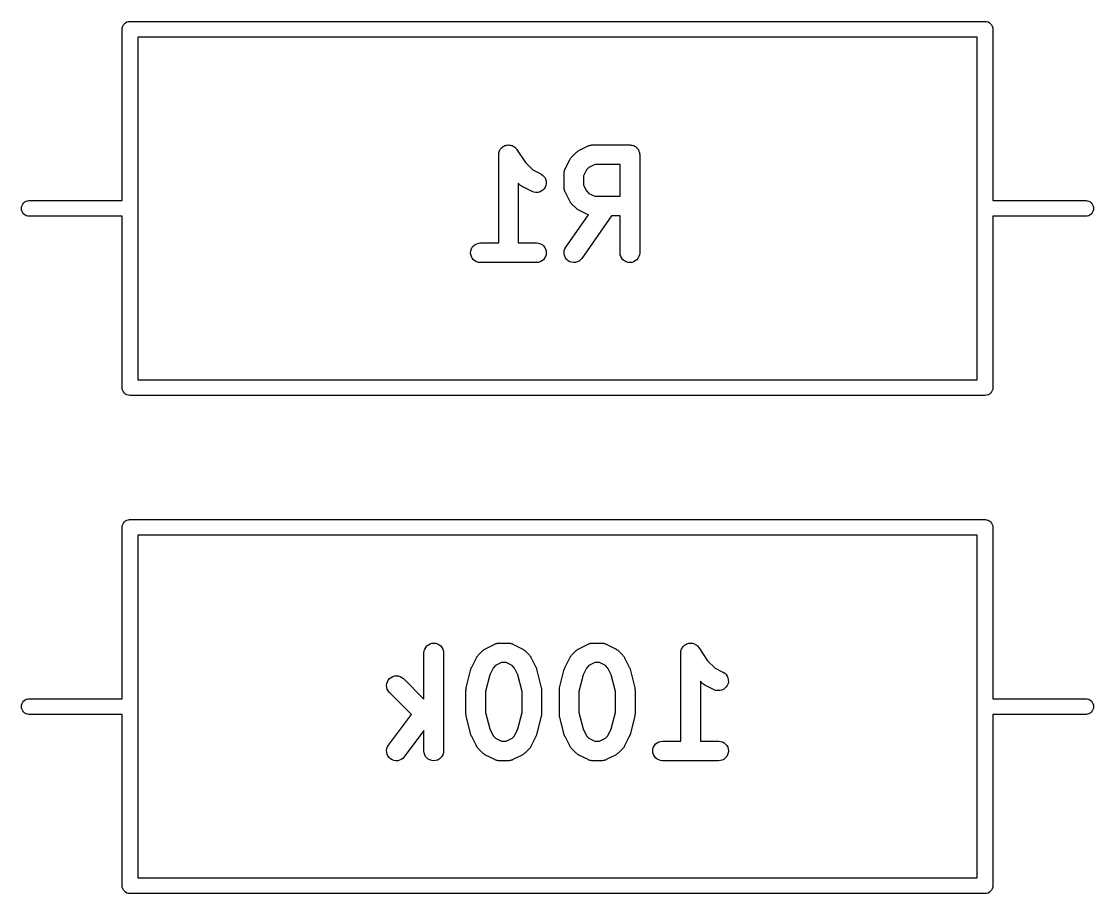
# Model space of a CAD drawing. Extents: x 19 to 116, y -142 to -17.
# Drawn here: x 50.51 to 58.71, y -125.89 to -119.22 of the extents above; entities that cross this region are included whole.
import ezdxf

# ---------------------------------------------------------------- set-up
doc = ezdxf.new("R2010")
doc.units = 0
doc.layers.add('BLACK', color=7, linetype='CONTINUOUS')

msp = doc.modelspace()

# ---------------------------------------------------------------- linework, layer by layer
at = {"layer": 'BLACK', "linetype": 'CONTINUOUS'}
for p, q in [((51.2974, -119.237), (51.3065, -119.23)), ((51.3065, -119.23), (51.3169, -119.224)), ((51.3169, -119.224), (51.3282, -119.221)), ((51.3282, -119.221), (51.3371, -119.22)), ((51.3371, -119.22), (51.3371, -119.22)), ((51.3371, -119.22), (51.34, -119.22)), ((51.34, -119.22), (51.3429, -119.22)), ((51.3429, -119.22), (57.8771, -119.22)), ((57.8771, -119.22), (57.88, -119.22)), ((57.88, -119.22), (57.8829, -119.22)), ((57.8829, -119.22), (57.8829, -119.22)), ((57.8829, -119.22), (57.8918, -119.221)), ((57.8918, -119.221), (57.9031, -119.224)), ((57.9031, -119.224), (57.9135, -119.23)), ((57.9135, -119.23), (57.9226, -119.237)), ((51.2797, -119.28), (51.2809, -119.268)), ((51.28, -119.283), (51.2797, -119.28)), ((51.28, -120.59), (51.28, -119.283)), ((51.2809, -119.268), (51.2843, -119.257)), ((51.2843, -119.257), (51.2899, -119.247)), ((51.2899, -119.247), (51.2974, -119.237)), ((57.9226, -119.237), (57.9301, -119.247)), ((57.9301, -119.247), (57.9357, -119.257)), ((57.9357, -119.257), (57.9391, -119.268)), ((57.9391, -119.268), (57.9403, -119.28)), ((57.9403, -119.28), (57.94, -119.283)), ((57.94, -119.283), (57.94, -120.59)), ((51.4, -119.34), (51.4, -120.647)), ((57.82, -119.34), (51.4, -119.34)), ((57.82, -120.647), (57.82, -119.34)), ((54.1616, -120.224), (54.1639, -120.216)), ((54.1639, -120.216), (54.166, -120.21)), ((54.166, -120.21), (54.166, -120.21)), ((54.166, -120.21), (54.1661, -120.21)), ((54.1661, -120.21), (54.1698, -120.203)), ((54.1698, -120.203), (54.173, -120.197)), ((54.173, -120.197), (54.1731, -120.197)), ((54.1731, -120.197), (54.1778, -120.191)), ((54.1731, -120.197), (54.1731, -120.197)), ((54.1778, -120.191), (54.1824, -120.186)), ((54.1824, -120.186), (54.1825, -120.186)), ((54.1825, -120.186), (54.1881, -120.181)), ((54.1825, -120.186), (54.1825, -120.186)), ((54.1881, -120.181), (54.1938, -120.177)), ((54.1938, -120.177), (54.1939, -120.177)), ((54.1939, -120.177), (54.2003, -120.173)), ((54.1939, -120.177), (54.1939, -120.177)), ((54.2003, -120.173), (54.2068, -120.17)), ((54.2068, -120.17), (54.2069, -120.17)), ((54.2069, -120.17), (54.2138, -120.168)), ((54.2069, -120.17), (54.2069, -120.17)), ((54.2138, -120.168), (54.2208, -120.166)), ((54.2208, -120.166), (54.2209, -120.166)), ((54.2209, -120.166), (54.2281, -120.165)), ((54.2209, -120.166), (54.2209, -120.166)), ((54.2281, -120.165), (54.2354, -120.164)), ((54.2354, -120.164), (54.2355, -120.164)), ((54.2355, -120.164), (54.2355, -120.164)), ((54.2355, -120.164), (54.2425, -120.165)), ((54.2425, -120.165), (54.25, -120.166)), ((54.25, -120.166), (54.25, -120.166)), ((54.25, -120.166), (54.2501, -120.166)), ((54.2501, -120.166), (54.2571, -120.168)), ((54.2571, -120.168), (54.264, -120.17)), ((54.264, -120.17), (54.264, -120.17)), ((54.264, -120.17), (54.2641, -120.17)), ((54.2641, -120.17), (54.2707, -120.174)), ((54.2707, -120.174), (54.2768, -120.177)), ((54.2768, -120.177), (54.2769, -120.177)), ((54.2769, -120.177), (54.2769, -120.177)), ((54.2769, -120.177), (54.2827, -120.182)), ((54.2827, -120.182), (54.2881, -120.186)), ((54.2881, -120.186), (54.2882, -120.186)), ((54.2882, -120.186), (54.2882, -120.186)), ((54.2882, -120.186), (54.2928, -120.192)), ((54.2928, -120.192), (54.2974, -120.198)), ((54.2974, -120.198), (54.3647, -120.299)), ((54.7541, -120.221), (54.7574, -120.219)), ((54.7574, -120.219), (54.7605, -120.216)), ((54.7605, -120.216), (54.7631, -120.214)), ((54.7631, -120.214), (54.7656, -120.212)), ((54.7656, -120.212), (54.7693, -120.21)), ((54.7693, -120.21), (54.7729, -120.208)), ((54.7729, -120.208), (54.8443, -120.172)), ((54.8443, -120.172), (54.8453, -120.172)), ((54.8453, -120.172), (54.8473, -120.171)), ((54.8473, -120.171), (54.8493, -120.17)), ((54.8493, -120.17), (54.8542, -120.168)), ((54.8542, -120.168), (54.859, -120.167)), ((54.859, -120.167), (54.8612, -120.166)), ((54.8612, -120.166), (54.8633, -120.166)), ((54.8633, -120.166), (54.8684, -120.165)), ((54.8684, -120.165), (54.8735, -120.164)), ((54.8735, -120.164), (54.8757, -120.164)), ((54.8757, -120.164), (54.8779, -120.164)), ((54.8779, -120.164), (55.1636, -120.164)), ((55.1636, -120.164), (55.1641, -120.164)), ((55.1641, -120.164), (55.1641, -120.164)), ((55.1641, -120.164), (55.1641, -120.164)), ((55.1641, -120.164), (55.1646, -120.164)), ((55.1646, -120.164), (55.1717, -120.165)), ((55.1717, -120.165), (55.1787, -120.166)), ((55.1787, -120.166), (55.1789, -120.166)), ((55.1789, -120.166), (55.1792, -120.166)), ((55.1792, -120.166), (55.1859, -120.168)), ((55.1859, -120.168), (55.1926, -120.17)), ((55.1926, -120.17), (55.1929, -120.17)), ((55.1929, -120.17), (55.1931, -120.17)), ((55.1931, -120.17), (55.1993, -120.174)), ((55.1993, -120.174), (55.2055, -120.177)), ((55.2055, -120.177), (55.2057, -120.177)), ((55.2057, -120.177), (55.2059, -120.177)), ((55.2059, -120.177), (55.2114, -120.182)), ((55.2114, -120.182), (55.2168, -120.186)), ((55.2168, -120.186), (55.217, -120.187)), ((55.217, -120.187), (55.2172, -120.187)), ((55.2172, -120.187), (55.2215, -120.192)), ((55.2215, -120.192), (55.226, -120.198)), ((55.226, -120.198), (55.2262, -120.198)), ((55.2262, -120.198), (55.2263, -120.198)), ((55.2263, -120.198), (55.2296, -120.204)), ((55.2296, -120.204), (55.2329, -120.211)), ((55.2329, -120.211), (55.233, -120.211)), ((55.233, -120.211), (55.2331, -120.211)), ((55.2331, -120.211), (55.2351, -120.218)), ((55.2351, -120.218), (55.2371, -120.225)), ((54.16, -120.238), (54.1608, -120.231)), ((54.16, -120.239), (54.16, -120.238)), ((54.16, -120.238), (54.16, -120.238)), ((54.16, -120.238), (54.16, -120.238)), ((54.16, -120.238), (54.16, -120.238)), ((54.16, -120.914), (54.16, -120.239)), ((54.1608, -120.231), (54.1616, -120.224)), ((54.1616, -120.224), (54.1616, -120.224)), ((54.1616, -120.224), (54.1616, -120.224)), ((54.3647, -120.299), (54.4223, -120.356)), ((54.6679, -120.349), (54.7036, -120.277)), ((54.7036, -120.277), (54.7041, -120.276)), ((54.7041, -120.276), (54.7064, -120.273)), ((54.7064, -120.273), (54.7084, -120.269)), ((54.7084, -120.269), (54.7104, -120.267)), ((54.7104, -120.267), (54.7121, -120.264)), ((54.7121, -120.264), (54.715, -120.261)), ((54.715, -120.261), (54.7177, -120.258)), ((54.7177, -120.258), (54.7534, -120.222)), ((54.7534, -120.222), (54.7541, -120.221)), ((55.2371, -120.225), (55.2372, -120.225)), ((55.2372, -120.225), (55.2372, -120.225)), ((55.2372, -120.225), (55.2379, -120.232)), ((55.2379, -120.232), (55.2386, -120.239)), ((55.2386, -120.239), (55.2386, -120.989)), ((54.4223, -120.356), (54.4828, -120.386)), ((54.66, -120.381), (54.6603, -120.379)), ((54.66, -120.382), (54.66, -120.381)), ((54.66, -120.489), (54.66, -120.382)), ((54.6602, -120.377), (54.6611, -120.372)), ((54.6603, -120.379), (54.6602, -120.377)), ((54.6611, -120.372), (54.6616, -120.367)), ((54.6616, -120.367), (54.6623, -120.364)), ((54.6623, -120.364), (54.6627, -120.362)), ((54.6627, -120.362), (54.6645, -120.357)), ((54.6645, -120.357), (54.6661, -120.353)), ((54.6661, -120.353), (54.6671, -120.351)), ((54.6671, -120.351), (54.6679, -120.349)), ((54.8324, -120.355), (54.81, -120.4)), ((54.8509, -120.337), (54.8324, -120.355)), ((54.8956, -120.314), (54.8509, -120.337)), ((55.0886, -120.314), (54.8956, -120.314)), ((55.0886, -120.557), (55.0886, -120.314)), ((54.3248, -120.471), (54.31, -120.456)), ((54.31, -120.456), (54.31, -120.914)), ((54.4828, -120.386), (54.4838, -120.387)), ((54.4838, -120.387), (54.496, -120.395)), ((54.496, -120.395), (54.5065, -120.405)), ((54.5065, -120.405), (54.5149, -120.417)), ((54.5149, -120.417), (54.5207, -120.431)), ((54.5207, -120.431), (54.5238, -120.445)), ((54.524, -120.46), (54.5215, -120.474)), ((54.5238, -120.445), (54.524, -120.46)), ((54.81, -120.4), (54.81, -120.472)), ((54.3281, -120.474), (54.3248, -120.471)), ((54.3311, -120.477), (54.3281, -120.474)), ((54.3337, -120.478), (54.3311, -120.477)), ((54.3361, -120.48), (54.3337, -120.478)), ((54.3398, -120.482), (54.3361, -120.48)), ((54.3434, -120.484), (54.3398, -120.482)), ((54.3443, -120.485), (54.3434, -120.484)), ((54.4157, -120.521), (54.3443, -120.485)), ((54.4294, -120.526), (54.4157, -120.521)), ((54.4438, -120.528), (54.4294, -120.526)), ((54.4585, -120.528), (54.4438, -120.528)), ((54.4728, -120.525), (54.4585, -120.528)), ((54.4861, -120.519), (54.4728, -120.525)), ((54.4981, -120.51), (54.4861, -120.519)), ((54.5083, -120.5), (54.4981, -120.51)), ((54.5161, -120.488), (54.5083, -120.5)), ((54.5215, -120.474), (54.5161, -120.488)), ((54.6602, -120.491), (54.66, -120.489)), ((54.6601, -120.494), (54.6602, -120.491)), ((54.6609, -120.499), (54.6601, -120.494)), ((54.6614, -120.504), (54.6609, -120.499)), ((54.6621, -120.506), (54.6614, -120.504)), ((54.6624, -120.508), (54.6621, -120.506)), ((54.6642, -120.513), (54.6624, -120.508)), ((54.6657, -120.518), (54.6642, -120.513)), ((54.6667, -120.52), (54.6657, -120.518)), ((54.6675, -120.522), (54.6667, -120.52)), ((54.6679, -120.523), (54.6675, -120.522)), ((54.7036, -120.594), (54.6679, -120.523)), ((54.81, -120.472), (54.8324, -120.516)), ((54.8324, -120.516), (54.8509, -120.535)), ((54.8509, -120.535), (54.8956, -120.557)), ((50.5109, -120.638), (50.5143, -120.627)), ((50.5143, -120.627), (50.5199, -120.617)), ((50.5199, -120.617), (50.5274, -120.607)), ((50.5274, -120.607), (50.5365, -120.6)), ((50.5365, -120.6), (50.5469, -120.594)), ((50.5469, -120.594), (50.5582, -120.591)), ((50.5582, -120.591), (50.5671, -120.59)), ((50.5671, -120.59), (51.28, -120.59)), ((54.7059, -120.598), (54.7036, -120.594)), ((54.7078, -120.602), (54.7059, -120.598)), ((54.7098, -120.604), (54.7078, -120.602)), ((54.7114, -120.607), (54.7098, -120.604)), ((54.7143, -120.61), (54.7114, -120.607)), ((54.7169, -120.613), (54.7143, -120.61)), ((54.7177, -120.614), (54.7169, -120.613)), ((54.7534, -120.649), (54.7177, -120.614)), ((54.8956, -120.557), (55.0886, -120.557)), ((57.94, -120.59), (58.6529, -120.59)), ((58.6529, -120.59), (58.6618, -120.591)), ((58.6618, -120.591), (58.6731, -120.594)), ((58.6731, -120.594), (58.6835, -120.6)), ((58.6835, -120.6), (58.6926, -120.607)), ((58.6926, -120.607), (58.7001, -120.617)), ((58.7001, -120.617), (58.7057, -120.627)), ((58.7057, -120.627), (58.7091, -120.638)), ((50.5097, -120.65), (50.5109, -120.638)), ((50.5109, -120.662), (50.5097, -120.65)), ((50.5143, -120.673), (50.5109, -120.662)), ((50.5199, -120.683), (50.5143, -120.673)), ((50.5274, -120.693), (50.5199, -120.683)), ((50.5365, -120.7), (50.5274, -120.693)), ((50.5469, -120.706), (50.5365, -120.7)), ((50.5582, -120.709), (50.5469, -120.706)), ((50.5671, -120.71), (50.5582, -120.709)), ((51.28, -120.71), (50.5671, -120.71)), ((51.28, -122.017), (51.28, -120.71)), ((51.4, -120.647), (51.4003, -120.65)), ((51.4003, -120.65), (51.4, -120.653)), ((51.4, -120.653), (51.4, -121.96)), ((54.6736, -120.946), (54.846, -120.7)), ((54.7567, -120.652), (54.7534, -120.649)), ((54.7597, -120.655), (54.7567, -120.652)), ((54.7623, -120.657), (54.7597, -120.655)), ((54.7647, -120.659), (54.7623, -120.657)), ((54.7684, -120.661), (54.7647, -120.659)), ((54.772, -120.663), (54.7684, -120.661)), ((54.7729, -120.664), (54.772, -120.663)), ((54.8443, -120.699), (54.7729, -120.664)), ((55.024, -120.707), (54.7964, -121.032)), ((54.846, -120.7), (54.8443, -120.699)), ((55.0886, -120.707), (55.024, -120.707)), ((55.0886, -120.989), (55.0886, -120.707)), ((57.8197, -120.65), (57.82, -120.647)), ((57.82, -120.653), (57.8197, -120.65)), ((57.82, -121.96), (57.82, -120.653)), ((58.6529, -120.71), (57.94, -120.71)), ((57.94, -120.71), (57.94, -122.017)), ((58.6618, -120.709), (58.6529, -120.71)), ((58.6731, -120.706), (58.6618, -120.709)), ((58.6835, -120.7), (58.6731, -120.706)), ((58.6926, -120.693), (58.6835, -120.7)), ((58.7001, -120.683), (58.6926, -120.693)), ((58.7057, -120.673), (58.7001, -120.683)), ((58.7091, -120.662), (58.7057, -120.673)), ((58.7091, -120.638), (58.7103, -120.65)), ((58.7103, -120.65), (58.7091, -120.662)), ((53.9516, -120.96), (53.9585, -120.947)), ((53.9585, -120.947), (53.9679, -120.936)), ((53.9679, -120.936), (53.9792, -120.927)), ((53.9792, -120.927), (53.9921, -120.92)), ((53.9921, -120.92), (54.0061, -120.916)), ((54.0061, -120.916), (54.0207, -120.914)), ((54.0207, -120.914), (54.16, -120.914)), ((54.31, -120.914), (54.4493, -120.914)), ((54.4493, -120.914), (54.4503, -120.914)), ((54.4503, -120.914), (54.4649, -120.916)), ((54.4649, -120.916), (54.4788, -120.92)), ((54.4788, -120.92), (54.4917, -120.927)), ((54.4917, -120.927), (54.5029, -120.937)), ((54.5029, -120.937), (54.512, -120.948)), ((54.512, -120.948), (54.5188, -120.961)), ((54.6664, -120.959), (54.6736, -120.946)), ((53.9457, -120.989), (53.9472, -120.974)), ((53.947, -121.003), (53.9457, -120.989)), ((53.9512, -121.017), (53.947, -121.003)), ((53.9472, -120.974), (53.9516, -120.96)), ((53.958, -121.03), (53.9512, -121.017)), ((53.9671, -121.042), (53.958, -121.03)), ((54.5115, -121.031), (54.5021, -121.043)), ((54.5184, -121.018), (54.5115, -121.031)), ((54.5228, -121.004), (54.5184, -121.018)), ((54.5188, -120.961), (54.523, -120.975)), ((54.5243, -120.99), (54.5228, -121.004)), ((54.523, -120.975), (54.5243, -120.99)), ((54.66, -120.987), (54.6618, -120.973)), ((54.6611, -121.002), (54.66, -120.987)), ((54.665, -121.016), (54.6611, -121.002)), ((54.6618, -120.973), (54.6664, -120.959)), ((54.6715, -121.029), (54.665, -121.016)), ((54.6805, -121.041), (54.6715, -121.029)), ((54.7958, -121.033), (54.7862, -121.044)), ((54.7964, -121.032), (54.7958, -121.033)), ((55.09, -121.004), (55.0886, -120.989)), ((55.0942, -121.018), (55.09, -121.004)), ((55.1011, -121.031), (55.0942, -121.018)), ((55.1104, -121.042), (55.1011, -121.031)), ((55.2255, -121.032), (55.216, -121.043)), ((55.2325, -121.019), (55.2255, -121.032)), ((55.2369, -121.005), (55.2325, -121.019)), ((55.2386, -120.99), (55.2369, -121.005)), ((55.2386, -120.989), (55.2386, -120.99)), ((53.9783, -121.051), (53.9671, -121.042)), ((53.9912, -121.058), (53.9783, -121.051)), ((54.0051, -121.063), (53.9912, -121.058)), ((54.0197, -121.064), (54.0051, -121.063)), ((54.0207, -121.064), (54.0197, -121.064)), ((54.4493, -121.064), (54.0207, -121.064)), ((54.4639, -121.063), (54.4493, -121.064)), ((54.4779, -121.059), (54.4639, -121.063)), ((54.4908, -121.052), (54.4779, -121.059)), ((54.5021, -121.043), (54.4908, -121.052)), ((54.6916, -121.05), (54.6805, -121.041)), ((54.7043, -121.058), (54.6916, -121.05)), ((54.7181, -121.062), (54.7043, -121.058)), ((54.7327, -121.064), (54.7181, -121.062)), ((54.7473, -121.063), (54.7327, -121.064)), ((54.7614, -121.059), (54.7473, -121.063)), ((54.7745, -121.053), (54.7614, -121.059)), ((54.7862, -121.044), (54.7745, -121.053)), ((55.1216, -121.051), (55.1104, -121.042)), ((55.1345, -121.058), (55.1216, -121.051)), ((55.1485, -121.063), (55.1345, -121.058)), ((55.163, -121.064), (55.1485, -121.063)), ((55.1776, -121.063), (55.163, -121.064)), ((55.1917, -121.059), (55.1776, -121.063)), ((55.2046, -121.052), (55.1917, -121.059)), ((55.216, -121.043), (55.2046, -121.052)), ((51.2797, -122.02), (51.28, -122.017)), ((51.2809, -122.032), (51.2797, -122.02)), ((51.4, -121.96), (57.82, -121.96)), ((57.94, -122.023), (57.9391, -122.032)), ((57.94, -122.017), (57.9403, -122.02)), ((57.9403, -122.02), (57.94, -122.023)), ((57.94, -122.023), (57.94, -122.023)), ((51.2843, -122.043), (51.2809, -122.032)), ((51.2884, -122.051), (51.2843, -122.043)), ((51.2899, -122.053), (51.2884, -122.051)), ((51.2974, -122.063), (51.2899, -122.053)), ((51.3065, -122.07), (51.2974, -122.063)), ((51.3169, -122.076), (51.3065, -122.07)), ((51.3282, -122.079), (51.3169, -122.076)), ((51.34, -122.08), (51.3282, -122.079)), ((51.3429, -122.08), (51.34, -122.08)), ((57.8771, -122.08), (51.3429, -122.08)), ((57.88, -122.08), (57.8771, -122.08)), ((57.8918, -122.079), (57.88, -122.08)), ((57.9031, -122.076), (57.8918, -122.079)), ((57.9135, -122.07), (57.9031, -122.076)), ((57.9226, -122.063), (57.9135, -122.07)), ((57.9301, -122.053), (57.9226, -122.063)), ((57.9357, -122.043), (57.9301, -122.053)), ((57.9391, -122.032), (57.9357, -122.043)), ((51.2797, -123.09), (51.2809, -123.078)), ((51.28, -123.093), (51.2797, -123.09)), ((51.2809, -123.078), (51.2843, -123.067)), ((51.2843, -123.067), (51.2899, -123.057)), ((51.2899, -123.057), (51.2974, -123.047)), ((51.2974, -123.047), (51.3065, -123.04)), ((51.3065, -123.04), (51.3169, -123.034)), ((51.3169, -123.034), (51.3282, -123.031)), ((51.3282, -123.031), (51.3371, -123.03)), ((51.3371, -123.03), (51.3371, -123.03)), ((51.3371, -123.03), (51.34, -123.03)), ((51.34, -123.03), (51.3429, -123.03)), ((51.3429, -123.03), (57.8771, -123.03)), ((57.8771, -123.03), (57.88, -123.03)), ((57.88, -123.03), (57.8829, -123.03)), ((57.8829, -123.03), (57.8829, -123.03)), ((57.8829, -123.03), (57.8918, -123.031)), ((57.8918, -123.031), (57.9031, -123.034)), ((57.9031, -123.034), (57.9118, -123.039)), ((57.9118, -123.039), (57.9135, -123.04)), ((57.9135, -123.04), (57.9226, -123.047)), ((57.9226, -123.047), (57.9301, -123.057)), ((57.9301, -123.057), (57.9357, -123.067)), ((57.9357, -123.067), (57.9391, -123.078)), ((57.9391, -123.078), (57.9395, -123.082)), ((57.9395, -123.082), (57.9403, -123.09)), ((57.9403, -123.09), (57.94, -123.093)), ((51.28, -124.4), (51.28, -123.093)), ((51.4, -123.15), (51.4, -124.457)), ((57.82, -123.15), (51.4, -123.15)), ((57.82, -124.457), (57.82, -123.15)), ((57.94, -123.093), (57.94, -124.4)), ((53.6111, -123.996), (53.6225, -123.987)), ((53.6225, -123.987), (53.6355, -123.98)), ((53.6355, -123.98), (53.6495, -123.976)), ((53.6495, -123.976), (53.6641, -123.974)), ((53.6641, -123.974), (53.6787, -123.976)), ((53.6787, -123.976), (53.6926, -123.98)), ((53.6926, -123.98), (53.7055, -123.987)), ((53.7055, -123.987), (53.7168, -123.996)), ((54.0586, -124.018), (54.13, -123.982)), ((54.13, -123.982), (54.131, -123.982)), ((54.131, -123.982), (54.133, -123.981)), ((54.133, -123.981), (54.135, -123.98)), ((54.135, -123.98), (54.1399, -123.978)), ((54.1399, -123.978), (54.1447, -123.977)), ((54.1447, -123.977), (54.1469, -123.976)), ((54.1469, -123.976), (54.149, -123.976)), ((54.149, -123.976), (54.1541, -123.975)), ((54.1541, -123.975), (54.1592, -123.974)), ((54.1592, -123.974), (54.1614, -123.974)), ((54.1614, -123.974), (54.1636, -123.974)), ((54.1636, -123.974), (54.235, -123.974)), ((54.235, -123.974), (54.236, -123.974)), ((54.236, -123.974), (54.2382, -123.975)), ((54.2382, -123.975), (54.2404, -123.974)), ((54.2404, -123.974), (54.2455, -123.975)), ((54.2455, -123.975), (54.2506, -123.976)), ((54.2506, -123.976), (54.2527, -123.977)), ((54.2527, -123.977), (54.2549, -123.977)), ((54.2549, -123.977), (54.2597, -123.979)), ((54.2597, -123.979), (54.2645, -123.98)), ((54.2645, -123.98), (54.2665, -123.981)), ((54.2665, -123.981), (54.2685, -123.982)), ((54.2685, -123.982), (54.34, -124.018)), ((54.7729, -124.018), (54.8443, -123.982)), ((54.8443, -123.982), (54.8453, -123.982)), ((54.8453, -123.982), (54.8473, -123.981)), ((54.8473, -123.981), (54.8493, -123.98)), ((54.8493, -123.98), (54.8542, -123.978)), ((54.8542, -123.978), (54.859, -123.977)), ((54.859, -123.977), (54.8612, -123.976)), ((54.8612, -123.976), (54.8633, -123.976)), ((54.8633, -123.976), (54.8684, -123.975)), ((54.8684, -123.975), (54.8735, -123.974)), ((54.8735, -123.974), (54.8757, -123.974)), ((54.8757, -123.974), (54.8779, -123.974)), ((54.8779, -123.974), (54.9493, -123.974)), ((54.9493, -123.974), (54.9503, -123.974)), ((54.9503, -123.974), (54.9525, -123.975)), ((54.9525, -123.975), (54.9547, -123.974)), ((54.9547, -123.974), (54.9598, -123.975)), ((54.9598, -123.975), (54.9649, -123.976)), ((54.9649, -123.976), (54.967, -123.977)), ((54.967, -123.977), (54.9692, -123.977)), ((54.9692, -123.977), (54.974, -123.979)), ((54.974, -123.979), (54.9788, -123.98)), ((54.9788, -123.98), (54.9808, -123.981)), ((54.9808, -123.981), (54.9828, -123.982)), ((54.9828, -123.982), (55.0543, -124.018)), ((55.5754, -123.996), (55.5809, -123.991)), ((55.5809, -123.991), (55.5867, -123.987)), ((55.5867, -123.987), (55.5867, -123.987)), ((55.5867, -123.987), (55.5868, -123.987)), ((55.5868, -123.987), (55.5931, -123.983)), ((55.5931, -123.983), (55.5997, -123.98)), ((55.5997, -123.98), (55.5997, -123.98)), ((55.5997, -123.98), (55.5998, -123.98)), ((55.5998, -123.98), (55.6067, -123.978)), ((55.6067, -123.978), (55.6137, -123.976)), ((55.6137, -123.976), (55.6137, -123.976)), ((55.6137, -123.976), (55.6138, -123.976)), ((55.6138, -123.976), (55.6209, -123.975)), ((55.6209, -123.975), (55.6283, -123.974)), ((55.6283, -123.974), (55.6284, -123.974)), ((55.6283, -123.974), (55.6283, -123.974)), ((55.6284, -123.974), (55.6354, -123.975)), ((55.6354, -123.975), (55.6428, -123.976)), ((55.6428, -123.976), (55.6429, -123.976)), ((55.6429, -123.976), (55.6429, -123.976)), ((55.6429, -123.976), (55.6499, -123.978)), ((55.6499, -123.978), (55.6568, -123.98)), ((55.6568, -123.98), (55.6569, -123.98)), ((55.6569, -123.98), (55.6569, -123.98)), ((55.6569, -123.98), (55.6636, -123.984)), ((55.6636, -123.984), (55.6697, -123.987)), ((55.6697, -123.987), (55.6697, -123.987)), ((55.6697, -123.987), (55.6698, -123.987)), ((55.6698, -123.987), (55.6755, -123.992)), ((55.6755, -123.992), (55.681, -123.996)), ((53.5886, -124.048), (53.5902, -124.034)), ((53.5886, -124.049), (53.5886, -124.048)), ((53.5886, -124.404), (53.5886, -124.049)), ((53.5902, -124.034), (53.5946, -124.02)), ((53.5946, -124.02), (53.6017, -124.007)), ((53.6017, -124.007), (53.6111, -123.996)), ((53.7168, -123.996), (53.726, -124.008)), ((53.726, -124.008), (53.7329, -124.021)), ((53.7329, -124.021), (53.7371, -124.035)), ((53.7371, -124.035), (53.7386, -124.049)), ((53.7386, -124.049), (53.7386, -124.799)), ((53.9961, -124.077), (53.9978, -124.074)), ((53.9978, -124.074), (54.0007, -124.071)), ((54.0007, -124.071), (54.0034, -124.068)), ((54.0034, -124.068), (54.0391, -124.032)), ((54.0391, -124.032), (54.0399, -124.031)), ((54.0399, -124.031), (54.0431, -124.029)), ((54.0431, -124.029), (54.0462, -124.026)), ((54.0462, -124.026), (54.0489, -124.024)), ((54.0489, -124.024), (54.0513, -124.022)), ((54.0513, -124.022), (54.055, -124.02)), ((54.055, -124.02), (54.0586, -124.018)), ((54.34, -124.018), (54.3409, -124.018)), ((54.3409, -124.018), (54.3444, -124.021)), ((54.3444, -124.021), (54.3481, -124.023)), ((54.3481, -124.023), (54.3506, -124.025)), ((54.3506, -124.025), (54.3532, -124.026)), ((54.3532, -124.026), (54.3562, -124.029)), ((54.3562, -124.029), (54.3595, -124.032)), ((54.3595, -124.032), (54.3952, -124.068)), ((54.3952, -124.068), (54.3959, -124.068)), ((54.3959, -124.068), (54.3985, -124.072)), ((54.3985, -124.072), (54.4014, -124.075)), ((54.4014, -124.075), (54.4031, -124.077)), ((54.7104, -124.077), (54.7121, -124.074)), ((54.7121, -124.074), (54.715, -124.071)), ((54.715, -124.071), (54.7177, -124.068)), ((54.7177, -124.068), (54.7534, -124.032)), ((54.7534, -124.032), (54.7541, -124.031)), ((54.7541, -124.031), (54.7574, -124.029)), ((54.7574, -124.029), (54.7605, -124.026)), ((54.7605, -124.026), (54.7631, -124.024)), ((54.7631, -124.024), (54.7656, -124.022)), ((54.7656, -124.022), (54.7693, -124.02)), ((54.7693, -124.02), (54.7729, -124.018)), ((55.0543, -124.018), (55.0552, -124.018)), ((55.0552, -124.018), (55.0587, -124.021)), ((55.0587, -124.021), (55.0624, -124.023)), ((55.0624, -124.023), (55.0648, -124.025)), ((55.0648, -124.025), (55.0675, -124.026)), ((55.0675, -124.026), (55.0705, -124.029)), ((55.0705, -124.029), (55.0737, -124.032)), ((55.0737, -124.032), (55.1095, -124.068)), ((55.1095, -124.068), (55.1102, -124.068)), ((55.1102, -124.068), (55.1128, -124.072)), ((55.1128, -124.072), (55.1157, -124.075)), ((55.1157, -124.075), (55.1174, -124.077)), ((55.5529, -124.048), (55.5537, -124.041)), ((55.5529, -124.049), (55.5529, -124.048)), ((55.5529, -124.048), (55.5529, -124.048)), ((55.5529, -124.048), (55.5529, -124.048)), ((55.5529, -124.048), (55.5529, -124.048)), ((55.5529, -124.724), (55.5529, -124.049)), ((55.5537, -124.041), (55.5545, -124.034)), ((55.5545, -124.034), (55.5568, -124.026)), ((55.5545, -124.034), (55.5545, -124.034)), ((55.5545, -124.034), (55.5545, -124.034)), ((55.5568, -124.026), (55.5589, -124.02)), ((55.5589, -124.02), (55.5626, -124.013)), ((55.5589, -124.02), (55.5589, -124.02)), ((55.5589, -124.02), (55.5589, -124.02)), ((55.5626, -124.013), (55.5659, -124.007)), ((55.5659, -124.007), (55.5659, -124.007)), ((55.5659, -124.007), (55.566, -124.007)), ((55.566, -124.007), (55.5706, -124.001)), ((55.5706, -124.001), (55.5753, -123.996)), ((55.5753, -123.996), (55.5753, -123.996)), ((55.5753, -123.996), (55.5754, -123.996)), ((55.681, -123.996), (55.681, -123.996)), ((55.681, -123.996), (55.6811, -123.996)), ((55.6811, -123.996), (55.6857, -124.002)), ((55.6857, -124.002), (55.6903, -124.008)), ((55.6903, -124.008), (55.7576, -124.109)), ((53.9536, -124.159), (53.9893, -124.087)), ((53.9893, -124.087), (53.9898, -124.086)), ((53.9898, -124.086), (53.9921, -124.083)), ((53.9921, -124.083), (53.9941, -124.079)), ((53.9941, -124.079), (53.9961, -124.077)), ((54.1366, -124.147), (54.1181, -124.165)), ((54.1813, -124.124), (54.1366, -124.147)), ((54.2173, -124.124), (54.1813, -124.124)), ((54.262, -124.147), (54.2173, -124.124)), ((54.2805, -124.165), (54.262, -124.147)), ((54.4031, -124.077), (54.405, -124.08)), ((54.405, -124.08), (54.407, -124.084)), ((54.407, -124.084), (54.4092, -124.087)), ((54.4092, -124.087), (54.4449, -124.159)), ((54.6679, -124.159), (54.7036, -124.087)), ((54.7036, -124.087), (54.7041, -124.086)), ((54.7041, -124.086), (54.7064, -124.083)), ((54.7064, -124.083), (54.7084, -124.079)), ((54.7084, -124.079), (54.7104, -124.077)), ((54.8509, -124.147), (54.8324, -124.165)), ((54.8956, -124.124), (54.8509, -124.147)), ((54.9316, -124.124), (54.8956, -124.124)), ((54.9763, -124.147), (54.9316, -124.124)), ((54.9948, -124.165), (54.9763, -124.147)), ((55.1174, -124.077), (55.1193, -124.08)), ((55.1193, -124.08), (55.1213, -124.084)), ((55.1213, -124.084), (55.1235, -124.087)), ((55.1235, -124.087), (55.1592, -124.159)), ((55.7576, -124.109), (55.8151, -124.166)), ((53.3252, -124.246), (53.3366, -124.237)), ((53.3366, -124.237), (53.3495, -124.23)), ((53.3495, -124.23), (53.3635, -124.226)), ((53.3635, -124.226), (53.3781, -124.224)), ((53.3781, -124.224), (53.3927, -124.226)), ((53.3927, -124.226), (53.4067, -124.23)), ((53.4067, -124.23), (53.4196, -124.237)), ((53.4196, -124.237), (53.4309, -124.246)), ((53.9122, -124.317), (53.948, -124.174)), ((53.948, -124.174), (53.9482, -124.173)), ((53.9482, -124.173), (53.9483, -124.173)), ((53.9483, -124.173), (53.9484, -124.172)), ((53.9484, -124.172), (53.9509, -124.166)), ((53.9509, -124.166), (53.9533, -124.159)), ((53.9533, -124.159), (53.9535, -124.159)), ((53.9535, -124.159), (53.9536, -124.159)), ((54.0915, -124.218), (54.06, -124.344)), ((54.1181, -124.165), (54.0915, -124.218)), ((54.3071, -124.218), (54.2805, -124.165)), ((54.3386, -124.344), (54.3071, -124.218)), ((54.4449, -124.159), (54.4454, -124.16)), ((54.4454, -124.16), (54.4455, -124.16)), ((54.4455, -124.16), (54.4457, -124.16)), ((54.4457, -124.16), (54.4481, -124.167)), ((54.4481, -124.167), (54.4504, -124.173)), ((54.4504, -124.173), (54.4505, -124.174)), ((54.4505, -124.174), (54.4506, -124.174)), ((54.4506, -124.174), (54.4863, -124.317)), ((54.6265, -124.317), (54.6622, -124.174)), ((54.6622, -124.174), (54.6625, -124.173)), ((54.6625, -124.173), (54.6626, -124.173)), ((54.6626, -124.173), (54.6627, -124.172)), ((54.6627, -124.172), (54.6652, -124.166)), ((54.6652, -124.166), (54.6676, -124.159)), ((54.6676, -124.159), (54.6678, -124.159)), ((54.6678, -124.159), (54.6679, -124.159)), ((54.8058, -124.218), (54.7743, -124.344)), ((54.8324, -124.165), (54.8058, -124.218)), ((55.0214, -124.218), (54.9948, -124.165)), ((55.0529, -124.344), (55.0214, -124.218)), ((55.1592, -124.159), (55.1597, -124.16)), ((55.1597, -124.16), (55.1598, -124.16)), ((55.1598, -124.16), (55.16, -124.16)), ((55.16, -124.16), (55.1623, -124.167)), ((55.1623, -124.167), (55.1647, -124.173)), ((55.1647, -124.173), (55.1648, -124.174)), ((55.1648, -124.174), (55.1649, -124.174)), ((55.1649, -124.174), (55.2006, -124.317)), ((55.8151, -124.166), (55.8757, -124.196)), ((55.8757, -124.196), (55.8766, -124.197)), ((55.8766, -124.197), (55.8889, -124.205)), ((55.8889, -124.205), (55.8994, -124.215)), ((55.8994, -124.215), (55.9077, -124.227)), ((55.9077, -124.227), (55.9135, -124.241)), ((53.3029, -124.298), (53.3044, -124.284)), ((53.3041, -124.313), (53.3029, -124.298)), ((53.3082, -124.327), (53.3041, -124.313)), ((53.3044, -124.284), (53.3088, -124.27)), ((53.3088, -124.27), (53.3158, -124.257)), ((53.3158, -124.257), (53.3252, -124.246)), ((53.4309, -124.246), (53.5886, -124.404)), ((53.911, -124.325), (53.9116, -124.319)), ((53.9116, -124.319), (53.912, -124.318)), ((53.912, -124.318), (53.9122, -124.317)), ((54.4863, -124.317), (54.4866, -124.318)), ((54.4866, -124.318), (54.4868, -124.319)), ((54.4868, -124.319), (54.4871, -124.32)), ((54.4871, -124.32), (54.4877, -124.326)), ((54.6253, -124.325), (54.6259, -124.319)), ((54.6259, -124.319), (54.6263, -124.318)), ((54.6263, -124.318), (54.6265, -124.317)), ((55.2006, -124.317), (55.2009, -124.318)), ((55.2009, -124.318), (55.201, -124.319)), ((55.201, -124.319), (55.2014, -124.32)), ((55.2014, -124.32), (55.202, -124.326)), ((55.7177, -124.281), (55.7029, -124.266)), ((55.7029, -124.266), (55.7029, -124.724)), ((55.7209, -124.284), (55.7177, -124.281)), ((55.724, -124.286), (55.7209, -124.284)), ((55.7266, -124.288), (55.724, -124.286)), ((55.729, -124.29), (55.7266, -124.288)), ((55.7327, -124.292), (55.729, -124.29)), ((55.7362, -124.294), (55.7327, -124.292)), ((55.7372, -124.295), (55.7362, -124.294)), ((55.8086, -124.331), (55.7372, -124.295)), ((55.891, -124.32), (55.879, -124.329)), ((55.9011, -124.31), (55.891, -124.32)), ((55.909, -124.298), (55.9011, -124.31)), ((55.9143, -124.284), (55.909, -124.298)), ((55.9135, -124.241), (55.9166, -124.255)), ((55.9169, -124.27), (55.9143, -124.284)), ((55.9166, -124.255), (55.9169, -124.27)), ((50.5469, -124.404), (50.5582, -124.401)), ((50.5582, -124.401), (50.5671, -124.4)), ((50.5671, -124.4), (51.28, -124.4)), ((53.315, -124.34), (53.3082, -124.327)), ((53.3241, -124.352), (53.315, -124.34)), ((53.3248, -124.352), (53.3241, -124.352)), ((53.4931, -124.521), (53.3248, -124.352)), ((53.91, -124.334), (53.9102, -124.333)), ((53.91, -124.335), (53.91, -124.334)), ((53.91, -124.514), (53.91, -124.335)), ((53.9101, -124.331), (53.911, -124.325)), ((53.9102, -124.333), (53.9101, -124.331)), ((54.06, -124.344), (54.06, -124.504)), ((54.3386, -124.504), (54.3386, -124.344)), ((54.4877, -124.326), (54.4885, -124.332)), ((54.4885, -124.332), (54.4884, -124.334)), ((54.4884, -124.334), (54.4886, -124.335)), ((54.4886, -124.335), (54.4886, -124.514)), ((54.6243, -124.334), (54.6244, -124.333)), ((54.6243, -124.335), (54.6243, -124.334)), ((54.6243, -124.514), (54.6243, -124.335)), ((54.6244, -124.331), (54.6253, -124.325)), ((54.6244, -124.333), (54.6244, -124.331)), ((54.7743, -124.344), (54.7743, -124.504)), ((55.0529, -124.504), (55.0529, -124.344)), ((55.202, -124.326), (55.2028, -124.332)), ((55.2028, -124.332), (55.2027, -124.334)), ((55.2027, -124.334), (55.2029, -124.335)), ((55.2029, -124.335), (55.2029, -124.514)), ((55.8223, -124.336), (55.8086, -124.331)), ((55.8367, -124.338), (55.8223, -124.336)), ((55.8513, -124.338), (55.8367, -124.338)), ((55.8656, -124.335), (55.8513, -124.338)), ((55.879, -124.329), (55.8656, -124.335)), ((57.94, -124.4), (58.6529, -124.4)), ((58.6529, -124.4), (58.6618, -124.401)), ((58.6618, -124.401), (58.6731, -124.404)), ((50.5097, -124.46), (50.5109, -124.448)), ((50.5109, -124.472), (50.5097, -124.46)), ((50.5109, -124.448), (50.5143, -124.437)), ((50.5143, -124.483), (50.5109, -124.472)), ((50.5143, -124.437), (50.5199, -124.427)), ((50.5199, -124.493), (50.5143, -124.483)), ((50.5199, -124.427), (50.5274, -124.417)), ((50.5274, -124.417), (50.5365, -124.41)), ((50.5365, -124.41), (50.5469, -124.404)), ((51.4, -124.457), (51.4003, -124.46)), ((51.4003, -124.46), (51.4, -124.463)), ((51.4, -124.463), (51.4, -125.77)), ((57.8197, -124.46), (57.82, -124.457)), ((57.82, -124.463), (57.8197, -124.46)), ((57.82, -125.77), (57.82, -124.463)), ((58.6731, -124.404), (58.6835, -124.41)), ((58.6835, -124.41), (58.6926, -124.417)), ((58.6926, -124.417), (58.7001, -124.427)), ((58.7001, -124.427), (58.7057, -124.437)), ((58.7057, -124.483), (58.7001, -124.493)), ((58.7057, -124.437), (58.7091, -124.448)), ((58.7091, -124.472), (58.7057, -124.483)), ((58.7091, -124.448), (58.7103, -124.46)), ((58.7103, -124.46), (58.7091, -124.472)), ((50.5274, -124.503), (50.5199, -124.493)), ((50.5365, -124.51), (50.5274, -124.503)), ((50.5469, -124.516), (50.5365, -124.51)), ((50.5582, -124.519), (50.5469, -124.516)), ((50.5671, -124.52), (50.5582, -124.519)), ((51.28, -124.52), (50.5671, -124.52)), ((51.28, -125.827), (51.28, -124.52)), ((53.3179, -124.754), (53.4931, -124.521)), ((53.9101, -124.515), (53.91, -124.514)), ((53.91, -124.516), (53.9101, -124.515)), ((53.9108, -124.522), (53.91, -124.516)), ((53.9114, -124.528), (53.9108, -124.522)), ((53.9118, -124.529), (53.9114, -124.528)), ((53.912, -124.531), (53.9118, -124.529)), ((53.9122, -124.532), (53.912, -124.531)), ((53.948, -124.675), (53.9122, -124.532)), ((54.06, -124.504), (54.0915, -124.63)), ((54.3071, -124.63), (54.3386, -124.504)), ((54.4863, -124.532), (54.4506, -124.675)), ((54.4865, -124.53), (54.4863, -124.532)), ((54.4869, -124.529), (54.4865, -124.53)), ((54.4876, -124.523), (54.4869, -124.529)), ((54.4885, -124.517), (54.4876, -124.523)), ((54.4886, -124.515), (54.4884, -124.516)), ((54.4884, -124.516), (54.4885, -124.517)), ((54.4886, -124.514), (54.4886, -124.515)), ((54.6244, -124.515), (54.6243, -124.514)), ((54.6243, -124.516), (54.6244, -124.515)), ((54.6251, -124.522), (54.6243, -124.516)), ((54.6257, -124.528), (54.6251, -124.522)), ((54.6261, -124.529), (54.6257, -124.528)), ((54.6263, -124.531), (54.6261, -124.529)), ((54.6265, -124.532), (54.6263, -124.531)), ((54.6622, -124.675), (54.6265, -124.532)), ((54.7743, -124.504), (54.8058, -124.63)), ((55.0214, -124.63), (55.0529, -124.504)), ((55.2006, -124.532), (55.1649, -124.675)), ((55.2008, -124.53), (55.2006, -124.532)), ((55.2012, -124.529), (55.2008, -124.53)), ((55.2019, -124.523), (55.2012, -124.529)), ((55.2028, -124.517), (55.2019, -124.523)), ((55.2028, -124.515), (55.2027, -124.516)), ((55.2027, -124.516), (55.2028, -124.517)), ((55.2029, -124.514), (55.2028, -124.515)), ((58.6529, -124.52), (57.94, -124.52)), ((57.94, -124.52), (57.94, -125.827)), ((58.6618, -124.519), (58.6529, -124.52)), ((58.6731, -124.516), (58.6618, -124.519)), ((58.6835, -124.51), (58.6731, -124.516)), ((58.6926, -124.503), (58.6835, -124.51)), ((58.7001, -124.493), (58.6926, -124.503)), ((53.5886, -124.643), (53.4379, -124.844)), ((53.5886, -124.799), (53.5886, -124.643)), ((54.0915, -124.63), (54.1181, -124.683)), ((54.2805, -124.683), (54.3071, -124.63)), ((54.8058, -124.63), (54.8324, -124.683)), ((54.9948, -124.683), (55.0214, -124.63)), ((53.9481, -124.675), (53.948, -124.675)), ((53.9505, -124.682), (53.9481, -124.675)), ((53.9481, -124.675), (53.9481, -124.675)), ((53.9529, -124.688), (53.9505, -124.682)), ((53.9531, -124.689), (53.9529, -124.688)), ((53.9532, -124.689), (53.9531, -124.689)), ((53.9536, -124.69), (53.9532, -124.689)), ((53.9893, -124.761), (53.9536, -124.69)), ((54.1181, -124.683), (54.1366, -124.702)), ((54.1366, -124.702), (54.1813, -124.724)), ((54.1813, -124.724), (54.2173, -124.724)), ((54.2173, -124.724), (54.262, -124.702)), ((54.262, -124.702), (54.2805, -124.683)), ((54.4449, -124.69), (54.4092, -124.761)), ((54.4451, -124.69), (54.4449, -124.69)), ((54.4452, -124.689), (54.4451, -124.69)), ((54.4477, -124.683), (54.4452, -124.689)), ((54.4502, -124.676), (54.4477, -124.683)), ((54.4504, -124.676), (54.4502, -124.676)), ((54.4502, -124.676), (54.4502, -124.676)), ((54.4506, -124.675), (54.4504, -124.676)), ((54.6624, -124.675), (54.6622, -124.675)), ((54.6648, -124.682), (54.6624, -124.675)), ((54.6624, -124.675), (54.6624, -124.675)), ((54.6672, -124.688), (54.6648, -124.682)), ((54.6673, -124.689), (54.6672, -124.688)), ((54.6675, -124.689), (54.6673, -124.689)), ((54.6679, -124.69), (54.6675, -124.689)), ((54.7036, -124.761), (54.6679, -124.69)), ((54.8324, -124.683), (54.8509, -124.702)), ((54.8509, -124.702), (54.8956, -124.724)), ((54.8956, -124.724), (54.9316, -124.724)), ((54.9316, -124.724), (54.9763, -124.702)), ((54.9763, -124.702), (54.9948, -124.683)), ((55.1592, -124.69), (55.1235, -124.761)), ((55.1593, -124.69), (55.1592, -124.69)), ((55.1595, -124.689), (55.1593, -124.69)), ((55.162, -124.683), (55.1595, -124.689)), ((55.1645, -124.676), (55.162, -124.683)), ((55.1646, -124.676), (55.1645, -124.676)), ((55.1645, -124.676), (55.1645, -124.676)), ((55.1649, -124.675), (55.1646, -124.676)), ((55.3721, -124.737), (55.385, -124.73)), ((55.385, -124.73), (55.399, -124.726)), ((55.399, -124.726), (55.4136, -124.724)), ((55.4136, -124.724), (55.5529, -124.724)), ((55.7029, -124.724), (55.8421, -124.724)), ((55.8421, -124.724), (55.8432, -124.724)), ((55.8432, -124.724), (55.8577, -124.726)), ((55.8577, -124.726), (55.8717, -124.73)), ((55.8717, -124.73), (55.8845, -124.737)), ((53.303, -124.795), (53.3052, -124.781)), ((53.3036, -124.81), (53.303, -124.795)), ((53.307, -124.824), (53.3036, -124.81)), ((53.3052, -124.781), (53.3103, -124.767)), ((53.3103, -124.767), (53.3179, -124.754)), ((53.59, -124.814), (53.5886, -124.799)), ((53.7386, -124.8), (53.7369, -124.815)), ((53.7386, -124.799), (53.7386, -124.8)), ((53.9916, -124.765), (53.9893, -124.761)), ((53.9935, -124.769), (53.9916, -124.765)), ((53.9955, -124.771), (53.9935, -124.769)), ((53.9971, -124.774), (53.9955, -124.771)), ((54, -124.777), (53.9971, -124.774)), ((54.0027, -124.78), (54, -124.777)), ((54.0034, -124.781), (54.0027, -124.78)), ((54.0391, -124.817), (54.0034, -124.781)), ((54.3952, -124.781), (54.3595, -124.817)), ((54.3979, -124.778), (54.3952, -124.781)), ((54.4008, -124.775), (54.3979, -124.778)), ((54.4025, -124.772), (54.4008, -124.775)), ((54.4045, -124.77), (54.4025, -124.772)), ((54.4065, -124.766), (54.4045, -124.77)), ((54.4087, -124.762), (54.4065, -124.766)), ((54.4092, -124.761), (54.4087, -124.762)), ((54.7059, -124.765), (54.7036, -124.761)), ((54.7078, -124.769), (54.7059, -124.765)), ((54.7098, -124.771), (54.7078, -124.769)), ((54.7114, -124.774), (54.7098, -124.771)), ((54.7143, -124.777), (54.7114, -124.774)), ((54.7169, -124.78), (54.7143, -124.777)), ((54.7177, -124.781), (54.7169, -124.78)), ((54.7534, -124.817), (54.7177, -124.781)), ((55.1095, -124.781), (55.0737, -124.817)), ((55.1121, -124.778), (55.1095, -124.781)), ((55.1151, -124.775), (55.1121, -124.778)), ((55.1168, -124.772), (55.1151, -124.775)), ((55.1188, -124.77), (55.1168, -124.772)), ((55.1207, -124.766), (55.1188, -124.77)), ((55.123, -124.762), (55.1207, -124.766)), ((55.1235, -124.761), (55.123, -124.762)), ((55.3386, -124.799), (55.3401, -124.784)), ((55.3399, -124.813), (55.3386, -124.799)), ((55.344, -124.827), (55.3399, -124.813)), ((55.3401, -124.784), (55.3444, -124.77)), ((55.3444, -124.77), (55.3514, -124.757)), ((55.3514, -124.757), (55.3607, -124.746)), ((55.3607, -124.746), (55.3721, -124.737)), ((55.8845, -124.737), (55.8957, -124.747)), ((55.8957, -124.747), (55.9049, -124.758)), ((55.9049, -124.758), (55.9117, -124.771)), ((55.9117, -124.771), (55.9158, -124.785)), ((55.9171, -124.8), (55.9156, -124.814)), ((55.9158, -124.785), (55.9171, -124.8)), ((53.3131, -124.837), (53.307, -124.824)), ((53.3217, -124.849), (53.3131, -124.837)), ((53.3324, -124.859), (53.3217, -124.849)), ((53.3449, -124.867), (53.3324, -124.859)), ((53.3586, -124.872), (53.3449, -124.867)), ((53.3731, -124.874), (53.3586, -124.872)), ((53.3877, -124.874), (53.3731, -124.874)), ((53.4019, -124.87), (53.3877, -124.874)), ((53.4153, -124.864), (53.4019, -124.87)), ((53.4272, -124.856), (53.4153, -124.864)), ((53.4372, -124.845), (53.4272, -124.856)), ((53.4379, -124.844), (53.4372, -124.845)), ((53.5942, -124.828), (53.59, -124.814)), ((53.6011, -124.841), (53.5942, -124.828)), ((53.6104, -124.852), (53.6011, -124.841)), ((53.6216, -124.861), (53.6104, -124.852)), ((53.6345, -124.868), (53.6216, -124.861)), ((53.6485, -124.873), (53.6345, -124.868)), ((53.663, -124.874), (53.6485, -124.873)), ((53.6776, -124.873), (53.663, -124.874)), ((53.6917, -124.869), (53.6776, -124.873)), ((53.7046, -124.862), (53.6917, -124.869)), ((53.716, -124.853), (53.7046, -124.862)), ((53.7255, -124.842), (53.716, -124.853)), ((53.7325, -124.829), (53.7255, -124.842)), ((53.7369, -124.815), (53.7325, -124.829)), ((54.0424, -124.819), (54.0391, -124.817)), ((54.0454, -124.822), (54.0424, -124.819)), ((54.048, -124.824), (54.0454, -124.822)), ((54.0504, -124.826), (54.048, -124.824)), ((54.0541, -124.828), (54.0504, -124.826)), ((54.0577, -124.83), (54.0541, -124.828)), ((54.0586, -124.831), (54.0577, -124.83)), ((54.13, -124.866), (54.0586, -124.831)), ((54.1321, -124.867), (54.13, -124.866)), ((54.134, -124.868), (54.1321, -124.867)), ((54.1389, -124.87), (54.134, -124.868)), ((54.1437, -124.872), (54.1389, -124.87)), ((54.1459, -124.872), (54.1437, -124.872)), ((54.148, -124.873), (54.1459, -124.872)), ((54.1531, -124.873), (54.148, -124.873)), ((54.1581, -124.874), (54.1531, -124.873)), ((54.1603, -124.874), (54.1581, -124.874)), ((54.1625, -124.874), (54.1603, -124.874)), ((54.1636, -124.874), (54.1625, -124.874)), ((54.235, -124.874), (54.1636, -124.874)), ((54.2372, -124.874), (54.235, -124.874)), ((54.2394, -124.874), (54.2372, -124.874)), ((54.2445, -124.873), (54.2394, -124.874)), ((54.2496, -124.873), (54.2445, -124.873)), ((54.2517, -124.872), (54.2496, -124.873)), ((54.2539, -124.872), (54.2517, -124.872)), ((54.2587, -124.87), (54.2539, -124.872)), ((54.2636, -124.869), (54.2587, -124.87)), ((54.2655, -124.868), (54.2636, -124.869)), ((54.2676, -124.867), (54.2655, -124.868)), ((54.2685, -124.866), (54.2676, -124.867)), ((54.34, -124.831), (54.2685, -124.866)), ((54.3435, -124.828), (54.34, -124.831)), ((54.3473, -124.826), (54.3435, -124.828)), ((54.3497, -124.825), (54.3473, -124.826)), ((54.3524, -124.823), (54.3497, -124.825)), ((54.3554, -124.82), (54.3524, -124.823)), ((54.3587, -124.817), (54.3554, -124.82)), ((54.3595, -124.817), (54.3587, -124.817)), ((54.7567, -124.819), (54.7534, -124.817)), ((54.7597, -124.822), (54.7567, -124.819)), ((54.7623, -124.824), (54.7597, -124.822)), ((54.7647, -124.826), (54.7623, -124.824)), ((54.7684, -124.828), (54.7647, -124.826)), ((54.772, -124.83), (54.7684, -124.828)), ((54.7729, -124.831), (54.772, -124.83)), ((54.8443, -124.866), (54.7729, -124.831)), ((54.8464, -124.867), (54.8443, -124.866)), ((54.8483, -124.868), (54.8464, -124.867)), ((54.8532, -124.87), (54.8483, -124.868)), ((54.858, -124.872), (54.8532, -124.87)), ((54.8602, -124.872), (54.858, -124.872)), ((54.8623, -124.873), (54.8602, -124.872)), ((54.8674, -124.873), (54.8623, -124.873)), ((54.8724, -124.874), (54.8674, -124.873)), ((54.8746, -124.874), (54.8724, -124.874)), ((54.8768, -124.874), (54.8746, -124.874)), ((54.8779, -124.874), (54.8768, -124.874)), ((54.9493, -124.874), (54.8779, -124.874)), ((54.9515, -124.874), (54.9493, -124.874)), ((54.9537, -124.874), (54.9515, -124.874)), ((54.9588, -124.873), (54.9537, -124.874)), ((54.9639, -124.873), (54.9588, -124.873)), ((54.966, -124.872), (54.9639, -124.873)), ((54.9681, -124.872), (54.966, -124.872)), ((54.973, -124.87), (54.9681, -124.872)), ((54.9779, -124.869), (54.973, -124.87)), ((54.9798, -124.868), (54.9779, -124.869)), ((54.9819, -124.867), (54.9798, -124.868)), ((54.9828, -124.866), (54.9819, -124.867)), ((55.0543, -124.831), (54.9828, -124.866)), ((55.0578, -124.828), (55.0543, -124.831)), ((55.0616, -124.826), (55.0578, -124.828)), ((55.064, -124.825), (55.0616, -124.826)), ((55.0666, -124.823), (55.064, -124.825)), ((55.0697, -124.82), (55.0666, -124.823)), ((55.073, -124.817), (55.0697, -124.82)), ((55.0737, -124.817), (55.073, -124.817)), ((55.3508, -124.84), (55.344, -124.827)), ((55.36, -124.852), (55.3508, -124.84)), ((55.3712, -124.861), (55.36, -124.852)), ((55.384, -124.868), (55.3712, -124.861)), ((55.398, -124.873), (55.384, -124.868)), ((55.4125, -124.874), (55.398, -124.873)), ((55.4136, -124.874), (55.4125, -124.874)), ((55.8421, -124.874), (55.4136, -124.874)), ((55.8567, -124.873), (55.8421, -124.874)), ((55.8707, -124.869), (55.8567, -124.873)), ((55.8836, -124.862), (55.8707, -124.869)), ((55.895, -124.853), (55.8836, -124.862)), ((55.9043, -124.841), (55.895, -124.853)), ((55.9113, -124.828), (55.9043, -124.841)), ((55.9156, -124.814), (55.9113, -124.828)), ((51.4, -125.77), (57.82, -125.77)), ((51.2797, -125.83), (51.28, -125.827)), ((51.2809, -125.842), (51.2797, -125.83)), ((51.2843, -125.853), (51.2809, -125.842)), ((51.2899, -125.863), (51.2843, -125.853)), ((51.2974, -125.873), (51.2899, -125.863)), ((51.3065, -125.88), (51.2974, -125.873)), ((57.9226, -125.873), (57.9135, -125.88)), ((57.9301, -125.863), (57.9226, -125.873)), ((57.9357, -125.853), (57.9301, -125.863)), ((57.9391, -125.842), (57.9357, -125.853)), ((57.94, -125.833), (57.9391, -125.842)), ((57.94, -125.827), (57.9403, -125.83)), ((57.9403, -125.83), (57.94, -125.833)), ((57.94, -125.833), (57.94, -125.833)), ((51.3169, -125.886), (51.3065, -125.88)), ((51.3282, -125.889), (51.3169, -125.886)), ((51.34, -125.89), (51.3282, -125.889)), ((51.3429, -125.89), (51.34, -125.89)), ((57.8771, -125.89), (51.3429, -125.89)), ((57.88, -125.89), (57.8771, -125.89)), ((57.8918, -125.889), (57.88, -125.89)), ((57.9031, -125.886), (57.8918, -125.889)), ((57.9135, -125.88), (57.9031, -125.886))]:
    msp.add_line(p, q, dxfattribs=at)

doc.saveas('drawing.dxf')
